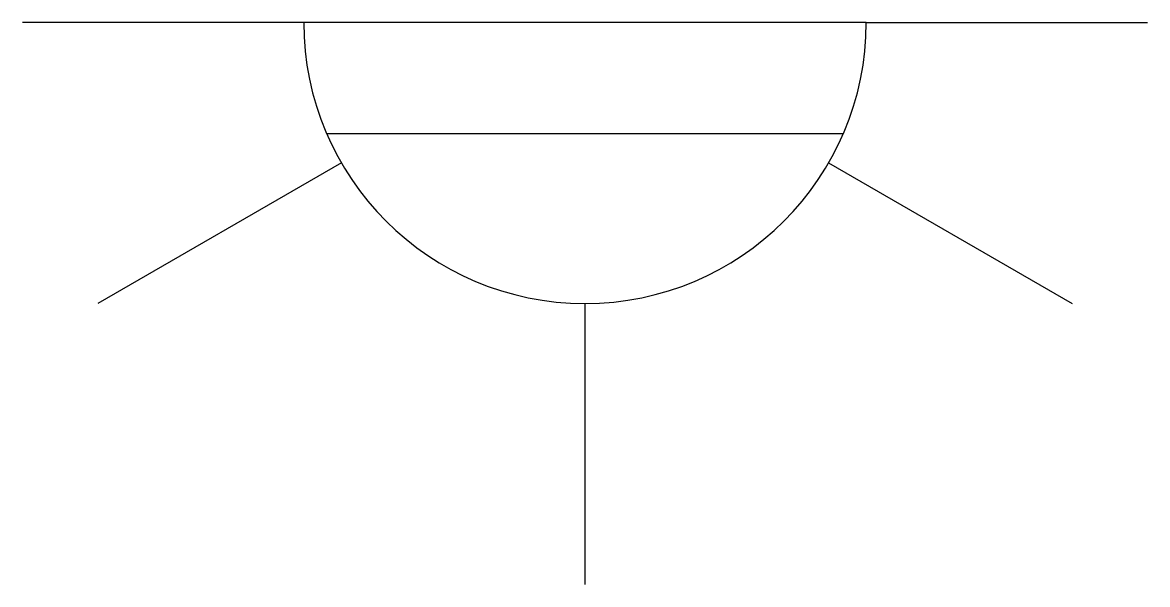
# Model space of a CAD drawing. Header units: metres. Extents: x -3 to 3, y -3 to 0.
import ezdxf

# ---------------------------------------------------------------- set-up
doc = ezdxf.new("R2010")
doc.units = ezdxf.units.M

msp = doc.modelspace()

# ---------------------------------------------------------------- linework, layer by layer
for p, q in [((1.5, 0), (-1.5, 0)), ((-1.5, 0), (-3, 0)), ((1.5, 0), (3, 0)), ((-1.299, -0.75), (-2.5981, -1.5)), ((1.299, -0.75), (2.5981, -1.5)), ((0, -1.5), (0, -3))]:
    msp.add_line(p, q)
at = {"flags": 128}
msp.add_lwpolyline([(-1.378, -0.5926), (1.378, -0.5926)], dxfattribs=at)
msp.add_arc((0, 0), 1.5, 180, 0)

doc.saveas('drawing.dxf')
